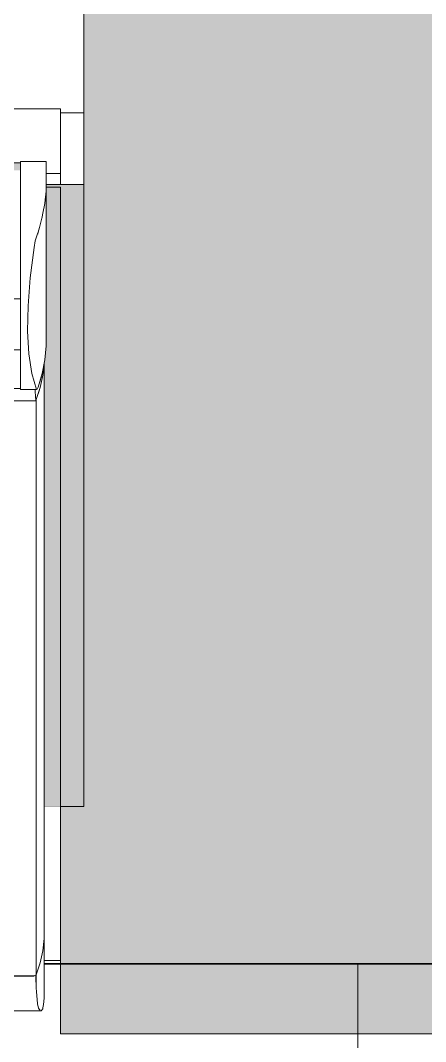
# Model space of a CAD drawing. Header units: metres. Extents: x -3 to 171, y -23 to 41.
# Drawn here: x 15.455 to 15.857, y -15.078 to -14.062 of the extents above; entities that cross this region are included whole.
import ezdxf

# ---------------------------------------------------------------- set-up
doc = ezdxf.new("R2010")
doc.units = ezdxf.units.M
doc.header["$MEASUREMENT"] = 0
doc.set_wipeout_variables(frame=1)
for name, pattern in [('Achse', [0.004, 0.002, -0.001, 0, -0.001]), ('Baufluchtlinie', [0.013, 0.008, -0.005]), ('Wipeout_Contour', [1, 0, -1])]:
    doc.linetypes.add(name, pattern=pattern)
for name, color, linetype in [('6._Dach PP STG1_1_000 Achsraster', 7, 'Continuous'), ('6._Dach PP STG1_1_210 Decke', 7, 'Continuous'), ('6._Dach PP STG1_1_325 Dachfenster', 7, 'Continuous'), ('6._Dach PP STG1_1_330 Dachaufbau', 7, 'Continuous'), ('6._Dach PP STG1_1_Neubau_840 Baulinien', 7, 'Continuous')]:
    doc.layers.add(name, color=color, linetype=linetype)

msp = doc.modelspace()

# ---------------------------------------------------------------- hatches: boundary and pattern name
at = {"layer": '6._Dach PP STG1_1_330 Dachaufbau', "linetype": 'Continuous', "lineweight": 0, "true_color": 0x000000}
msp.add_hatch(color=18, dxfattribs=at).paths.add_polyline_path([(18.95, -10.4946), (18.5078, -10.4946), (18.5078, -11.155), (18.4999, -11.155), (18.4999, -13.585), (12.55, -13.585), (12.55, -15.07), (13.745, -15.07), (13.745, -14.228), (15.495, -14.228), (15.495, -15.07), (16.21, -15.07), (16.21, -14.228), (17.96, -14.228), (17.96, -15.07), (18.9348, -15.07)])

# ---------------------------------------------------------------- linework, layer by layer
at = {"layer": '6._Dach PP STG1_1_000 Achsraster', "color": 5, "linetype": 'Achse', "lineweight": 0, "ltscale": 1000}
msp.add_line((-1.5, -15), (21, -15), dxfattribs=at)
at = {"layer": '6._Dach PP STG1_1_210 Decke', "color": 8, "linetype": 'Continuous', "lineweight": 13, "ltscale": 1000, "flags": 128}
msp.add_lwpolyline([(3.2, -15), (3.2, -17.05), (15.79, -17.05), (15.79, -15)], dxfattribs=at)
at = {"layer": '6._Dach PP STG1_1_325 Dachfenster', "color": 7, "linetype": 'Continuous', "lineweight": 13, "ltscale": 1000, "true_color": 0xf4f4f4, "flags": 128}
msp.add_lwpolyline([(15.5181, -14.8439), (15.4786, -14.8439)], dxfattribs=at)
at = {"layer": '6._Dach PP STG1_1_330 Dachaufbau', "color": 7, "linetype": 'Continuous', "lineweight": 18, "ltscale": 1000, "flags": 128}
for points in [[(15.495, -14.228), (13.745, -14.228)], [(15.495, -15.07), (15.495, -14.228)], [(16.21, -15.07), (15.495, -15.07)]]:
    msp.add_lwpolyline(points, dxfattribs=at)
at = {"layer": '6._Dach PP STG1_1_Neubau_840 Baulinien', "color": 1, "linetype": 'Baufluchtlinie', "lineweight": 25, "ltscale": 1000, "true_color": 0xfb0106, "flags": 128}
msp.add_lwpolyline([(-3.0225, -14.9829), (0, -15), (18.9876, -15.0005), (22.9775, -15.0038)], dxfattribs=at)

# ---------------------------------------------------------------- next in the draw order: wipeouts: each hides what was drawn before it
at = {"color": 254, "linetype": 'Wipeout_Contour', "lineweight": 0, "ltscale": 369.547565}
msp.add_wipeout([(13.7581, -14.1502), (13.7581, -14.2255), (13.7955, -14.2255), (13.7955, -14.2047), (13.7955, -14.2026), (13.8211, -14.2026), (13.8211, -14.2038), (14.6251, -14.2038), (14.6251, -14.2026), (14.6511, -14.2026), (14.6511, -14.2038), (15.4551, -14.2038), (15.4551, -14.2026), (15.4808, -14.2026), (15.4808, -14.2047), (15.4808, -14.2255), (15.495, -14.2255), (15.495, -14.1502)], dxfattribs=at).dxf.layer = '6._Dach PP STG1_1_325 Dachfenster'
at = {"color": 254, "linetype": 'Wipeout_Contour', "lineweight": 0, "ltscale": 84.472842}
msp.add_wipeout([(15.4551, -14.2882), (15.4551, -14.3183), (15.4648, -14.3183), (15.4686, -14.2882)], dxfattribs=at).dxf.layer = '6._Dach PP STG1_1_325 Dachfenster'
at = {"color": 254, "linetype": 'Wipeout_Contour', "lineweight": 0, "ltscale": 84.807264}
msp.add_wipeout([(15.4551, -14.4134), (15.4551, -14.4294), (15.471, -14.4294), (15.4665, -14.4134)], dxfattribs=at).dxf.layer = '6._Dach PP STG1_1_325 Dachfenster'
at = {"color": 254, "linetype": 'Wipeout_Contour', "lineweight": 0, "ltscale": 86.297905}
msp.add_wipeout([(15.4303, -15.0403), (15.4303, -15.0445), (15.4731, -15.0445), (15.4722, -15.0403)], dxfattribs=at).dxf.layer = '6._Dach PP STG1_1_325 Dachfenster'

# ---------------------------------------------------------------- next in the draw order: hatches: boundary and pattern name
at = {"layer": '6._Dach PP STG1_1_325 Dachfenster', "linetype": 'Continuous', "lineweight": 0, "true_color": 0x000000}
msp.add_hatch(color=18, dxfattribs=at).paths.add_polyline_path([(15.4786, -14.4048), (15.4786, -14.8439), (15.5181, -14.8439), (15.5181, -14.2255), (15.4808, -14.2255), (15.4808, -14.2844), (15.4808, -14.2864), (15.4808, -14.2968), (15.4807, -14.3699), (15.4807, -14.3859), (15.4794, -14.3998), (15.4788, -14.4029)])

# ---------------------------------------------------------------- next in the draw order: wipeouts: each hides what was drawn before it
at = {"color": 254, "linetype": 'Wipeout_Contour', "lineweight": 0, "ltscale": 122.694494}
msp.add_wipeout([(15.5181, -13.5322), (13.79, -13.5322), (13.79, -14.1502), (15.495, -14.1502), (15.495, -14.1544), (15.5181, -14.1544)], dxfattribs=at).dxf.layer = '6._Dach PP STG1_1_325 Dachfenster'
at = {"color": 254, "linetype": 'Wipeout_Contour', "lineweight": 0, "ltscale": 84.032143}
msp.add_wipeout([(15.4551, -14.2026), (15.4551, -14.21), (15.4808, -14.21), (15.4808, -14.2026)], dxfattribs=at).dxf.layer = '6._Dach PP STG1_1_325 Dachfenster'
at = {"color": 254, "linetype": 'Wipeout_Contour', "lineweight": 0, "ltscale": 84.291156}
msp.add_wipeout([(15.4551, -14.2816), (15.4551, -14.2882), (15.4686, -14.2882), (15.4699, -14.2816)], dxfattribs=at).dxf.layer = '6._Dach PP STG1_1_325 Dachfenster'
at = {"color": 254, "linetype": 'Wipeout_Contour', "lineweight": 0, "ltscale": 84.731947}
msp.add_wipeout([(15.4551, -14.394), (15.4551, -14.4134), (15.4665, -14.4134), (15.4636, -14.394)], dxfattribs=at).dxf.layer = '6._Dach PP STG1_1_325 Dachfenster'
at = {"color": 254, "linetype": 'Wipeout_Contour', "lineweight": 0, "ltscale": 86.277786}
msp.add_wipeout([(15.4303, -15.0278), (15.4303, -15.0403), (15.4722, -15.0403), (15.471, -15.0278)], dxfattribs=at).dxf.layer = '6._Dach PP STG1_1_325 Dachfenster'
at = {"color": 254, "linetype": 'Wipeout_Contour', "lineweight": 0, "ltscale": 64.169413}
msp.add_wipeout([(15.4303, -15.0468), (15.4758, -15.0472), (15.4748, -15.0469)], dxfattribs=at).dxf.layer = '6._Dach PP STG1_1_325 Dachfenster'

# ---------------------------------------------------------------- next in the draw order: linework, layer by layer
at = {"layer": '6._Dach PP STG1_1_325 Dachfenster', "color": 7, "linetype": 'Continuous', "lineweight": 13, "ltscale": 1000, "flags": 128}
for points in [[(14.6511, -14.2038), (15.4551, -14.2038)], [(15.4808, -14.2026), (15.4551, -14.2026)], [(15.4808, -14.2047), (15.4808, -14.2026)]]:
    msp.add_lwpolyline(points, dxfattribs=at)

# ---------------------------------------------------------------- next in the draw order: wipeouts: each hides what was drawn before it
at = {"color": 254, "linetype": 'Wipeout_Contour', "lineweight": 0, "ltscale": 84.103086}
msp.add_wipeout([(15.5181, -14.1544), (15.495, -14.1544), (15.495, -14.2255), (15.5181, -14.2255)], dxfattribs=at).dxf.layer = '6._Dach PP STG1_1_325 Dachfenster'
at = {"color": 254, "linetype": 'Wipeout_Contour', "lineweight": 0, "ltscale": 105.141895}
msp.add_wipeout([(15.4551, -14.2682), (15.4551, -14.2747), (15.472, -14.2747), (15.4727, -14.2728), (15.4739, -14.2682)], dxfattribs=at).dxf.layer = '6._Dach PP STG1_1_325 Dachfenster'
at = {"color": 254, "linetype": 'Wipeout_Contour', "lineweight": 0, "ltscale": 84.595398}
msp.add_wipeout([(15.4623, -14.3715), (15.4551, -14.3715), (15.4551, -14.394), (15.4636, -14.394)], dxfattribs=at).dxf.layer = '6._Dach PP STG1_1_325 Dachfenster'
at = {"color": 254, "linetype": 'Wipeout_Contour', "lineweight": 0, "ltscale": 86.315434}
msp.add_wipeout([(15.4303, -15.0445), (15.4303, -15.0468), (15.4746, -15.0468), (15.4731, -15.0445)], dxfattribs=at).dxf.layer = '6._Dach PP STG1_1_325 Dachfenster'

# ---------------------------------------------------------------- next in the draw order: linework, layer by layer
at = {"layer": '6._Dach PP STG1_1_325 Dachfenster', "color": 7, "linetype": 'Continuous', "lineweight": 13, "ltscale": 1000, "true_color": 0xf4f4f4, "flags": 128}
for points in [[(15.5181, -14.1544), (15.5181, -13.5322)], [(15.495, -14.1502), (13.7581, -14.1502)], [(15.495, -14.2255), (15.495, -14.1502)], [(15.495, -14.1544), (15.5181, -14.1544)], [(15.5181, -14.2255), (15.5181, -14.1544)], [(15.4808, -14.2255), (15.5181, -14.2255)], [(15.4808, -14.2255), (15.5181, -14.2255)], [(15.5181, -14.2255), (15.5181, -14.8439)]]:
    msp.add_lwpolyline(points, dxfattribs=at)
at = {"layer": '6._Dach PP STG1_1_325 Dachfenster', "color": 7, "linetype": 'Continuous', "lineweight": 13, "ltscale": 1000, "flags": 128}
msp.add_lwpolyline([(14.6511, -14.39), (15.4551, -14.39)], dxfattribs=at)

# ---------------------------------------------------------------- next in the draw order: wipeouts: each hides what was drawn before it
at = {"color": 254, "linetype": 'Wipeout_Contour', "lineweight": 0, "ltscale": 105.351442}
msp.add_wipeout([(15.4727, -14.2728), (15.4727, -14.4269), (15.4768, -14.4134), (15.4768, -14.2578), (15.4739, -14.2682)], dxfattribs=at).dxf.layer = '6._Dach PP STG1_1_325 Dachfenster'
at = {"color": 254, "linetype": 'Wipeout_Contour', "lineweight": 0, "ltscale": 84.458646}
msp.add_wipeout([(15.4551, -14.3462), (15.4551, -14.3715), (15.4623, -14.3715), (15.4628, -14.3462)], dxfattribs=at).dxf.layer = '6._Dach PP STG1_1_325 Dachfenster'

# ---------------------------------------------------------------- next in the draw order: wipeouts: each hides what was drawn before it
at = {"color": 254, "linetype": 'Wipeout_Contour', "lineweight": 0, "ltscale": 105.313823}
msp.add_wipeout([(15.4768, -14.2578), (15.4768, -14.4134), (15.4794, -14.3998), (15.4794, -14.2444), (15.4775, -14.254)], dxfattribs=at).dxf.layer = '6._Dach PP STG1_1_325 Dachfenster'
at = {"color": 254, "linetype": 'Wipeout_Contour', "lineweight": 0, "ltscale": 84.501534}
msp.add_wipeout([(15.4551, -14.3183), (15.4551, -14.3462), (15.4628, -14.3462), (15.4648, -14.3183)], dxfattribs=at).dxf.layer = '6._Dach PP STG1_1_325 Dachfenster'

# ---------------------------------------------------------------- next in the draw order: wipeouts: each hides what was drawn before it
at = {"color": 254, "linetype": 'Wipeout_Contour', "lineweight": 0, "ltscale": 105.261868}
msp.add_wipeout([(15.4794, -14.2444), (15.4794, -14.3998), (15.4807, -14.3859), (15.4807, -14.2322), (15.4798, -14.2409)], dxfattribs=at).dxf.layer = '6._Dach PP STG1_1_325 Dachfenster'
at = {"color": 254, "linetype": 'Wipeout_Contour', "lineweight": 0, "ltscale": 252.840707}
msp.add_wipeout([(15.4623, -14.3715), (15.4636, -14.394), (15.4665, -14.4134), (15.471, -14.4294), (15.4716, -14.4291), (15.4727, -14.4269), (15.4727, -14.2728), (15.472, -14.2747), (15.4699, -14.2816), (15.4686, -14.2882), (15.4648, -14.3183), (15.4628, -14.3462)], dxfattribs=at).dxf.layer = '6._Dach PP STG1_1_325 Dachfenster'
at = {"color": 254, "linetype": 'Wipeout_Contour', "lineweight": 0, "ltscale": 83.249}
msp.add_wipeout([(15.4551, -14.3401), (14.6511, -14.3401), (14.6511, -14.3665), (15.4551, -14.3665)], dxfattribs=at).dxf.layer = '6._Dach PP STG1_1_325 Dachfenster'

# ---------------------------------------------------------------- next in the draw order: linework, layer by layer
at = {"layer": '6._Dach PP STG1_1_325 Dachfenster', "color": 7, "linetype": 'Continuous', "lineweight": 13, "ltscale": 1000, "flags": 128}
for points in [[(15.4807, -14.3699), (15.4808, -14.2962)], [(14.6511, -14.3391), (15.4551, -14.3391)], [(15.4807, -14.3846), (15.4807, -14.3699)]]:
    msp.add_lwpolyline(points, dxfattribs=at)

# ---------------------------------------------------------------- next in the draw order: wipeouts: each hides what was drawn before it
at = {"color": 254, "linetype": 'Wipeout_Contour', "lineweight": 0, "ltscale": 84.079827}
msp.add_wipeout([(15.4551, -14.2187), (15.4551, -14.2291), (15.4807, -14.2291), (15.4808, -14.2187)], dxfattribs=at).dxf.layer = '6._Dach PP STG1_1_325 Dachfenster'
at = {"color": 254, "linetype": 'Wipeout_Contour', "lineweight": 0, "ltscale": 104.830482}
msp.add_wipeout([(15.4551, -14.254), (15.4551, -14.2682), (15.4739, -14.2682), (15.4768, -14.2578), (15.4775, -14.254)], dxfattribs=at).dxf.layer = '6._Dach PP STG1_1_325 Dachfenster'
at = {"color": 254, "linetype": 'Wipeout_Contour', "lineweight": 0, "ltscale": 84.300044}
msp.add_wipeout([(15.4551, -14.2747), (15.4551, -14.2816), (15.4699, -14.2816), (15.472, -14.2747)], dxfattribs=at).dxf.layer = '6._Dach PP STG1_1_325 Dachfenster'
at = {"color": 254, "linetype": 'Wipeout_Contour', "lineweight": 0, "ltscale": 63.847649}
msp.add_wipeout([(15.4775, -14.4098), (15.4775, -14.4152), (15.4788, -14.403)], dxfattribs=at).dxf.layer = '6._Dach PP STG1_1_325 Dachfenster'

# ---------------------------------------------------------------- next in the draw order: wipeouts: each hides what was drawn before it
at = {"color": 254, "linetype": 'Wipeout_Contour', "lineweight": 0, "ltscale": 84.053965}
msp.add_wipeout([(15.4551, -14.21), (15.4551, -14.2187), (15.4808, -14.2187), (15.4808, -14.21)], dxfattribs=at).dxf.layer = '6._Dach PP STG1_1_325 Dachfenster'
at = {"color": 254, "linetype": 'Wipeout_Contour', "lineweight": 0, "ltscale": 104.640866}
msp.add_wipeout([(15.4551, -14.2291), (15.4551, -14.2409), (15.4798, -14.2409), (15.4807, -14.2322), (15.4807, -14.2291)], dxfattribs=at).dxf.layer = '6._Dach PP STG1_1_325 Dachfenster'
at = {"color": 254, "linetype": 'Wipeout_Contour', "lineweight": 0, "ltscale": 83.024562}
msp.add_wipeout([(14.6511, -14.269), (14.6511, -14.2751), (15.4551, -14.2751), (15.4551, -14.269)], dxfattribs=at).dxf.layer = '6._Dach PP STG1_1_325 Dachfenster'
at = {"color": 254, "linetype": 'Wipeout_Contour', "lineweight": 0, "ltscale": 148.45857}
msp.add_wipeout([(15.4708, -14.4294), (15.4708, -14.4393), (15.4748, -14.4274), (15.4748, -14.42), (15.4727, -14.4269), (15.4716, -14.4291), (15.471, -14.4294)], dxfattribs=at).dxf.layer = '6._Dach PP STG1_1_325 Dachfenster'

# ---------------------------------------------------------------- next in the draw order: linework, layer by layer
at = {"layer": '6._Dach PP STG1_1_325 Dachfenster', "color": 7, "linetype": 'Continuous', "lineweight": 13, "ltscale": 1000, "flags": 128}
msp.add_lwpolyline([(15.495, -14.2144), (15.4808, -14.2144)], dxfattribs=at)

# ---------------------------------------------------------------- next in the draw order: wipeouts: each hides what was drawn before it
at = {"color": 254, "linetype": 'Wipeout_Contour', "lineweight": 0, "ltscale": 82.869651}
msp.add_wipeout([(14.6511, -14.22), (15.4551, -14.22), (15.4551, -14.2113), (14.6511, -14.2113)], dxfattribs=at).dxf.layer = '6._Dach PP STG1_1_325 Dachfenster'
at = {"color": 254, "linetype": 'Wipeout_Contour', "lineweight": 0, "ltscale": 104.730213}
msp.add_wipeout([(15.4551, -14.2409), (15.4551, -14.254), (15.4775, -14.254), (15.4794, -14.2444), (15.4798, -14.2409)], dxfattribs=at).dxf.layer = '6._Dach PP STG1_1_325 Dachfenster'
at = {"color": 254, "linetype": 'Wipeout_Contour', "lineweight": 0, "ltscale": 83.041788}
msp.add_wipeout([(14.6511, -14.2751), (14.6511, -14.2815), (15.4551, -14.2815), (15.4551, -14.2751)], dxfattribs=at).dxf.layer = '6._Dach PP STG1_1_325 Dachfenster'
at = {"color": 254, "linetype": 'Wipeout_Contour', "lineweight": 0, "ltscale": 105.310071}
msp.add_wipeout([(15.4748, -14.4274), (15.4775, -14.4152), (15.4775, -14.4098), (15.4768, -14.4134), (15.4748, -14.42)], dxfattribs=at).dxf.layer = '6._Dach PP STG1_1_325 Dachfenster'

# ---------------------------------------------------------------- next in the draw order: linework, layer by layer
at = {"layer": '6._Dach PP STG1_1_325 Dachfenster', "color": 7, "linetype": 'Continuous', "lineweight": 13, "ltscale": 1000, "flags": 128}
msp.add_lwpolyline([(15.4808, -14.2962), (15.4808, -14.2047)], dxfattribs=at)

# ---------------------------------------------------------------- next in the draw order: wipeouts: each hides what was drawn before it
at = {"color": 254, "linetype": 'Wipeout_Contour', "lineweight": 0, "ltscale": 82.895706}
msp.add_wipeout([(15.4551, -14.22), (14.6511, -14.22), (14.6511, -14.2303), (15.4551, -14.2303)], dxfattribs=at).dxf.layer = '6._Dach PP STG1_1_325 Dachfenster'
at = {"color": 254, "linetype": 'Wipeout_Contour', "lineweight": 0, "ltscale": 82.959882}
msp.add_wipeout([(15.4551, -14.242), (14.6511, -14.242), (14.6511, -14.2549), (15.4551, -14.2549)], dxfattribs=at).dxf.layer = '6._Dach PP STG1_1_325 Dachfenster'
at = {"color": 254, "linetype": 'Wipeout_Contour', "lineweight": 0, "ltscale": 83.059001}
msp.add_wipeout([(14.6511, -14.2876), (15.4551, -14.2876), (15.4551, -14.2815), (14.6511, -14.2815)], dxfattribs=at).dxf.layer = '6._Dach PP STG1_1_325 Dachfenster'
at = {"color": 254, "linetype": 'Wipeout_Contour', "lineweight": 0, "ltscale": 106.495476}
msp.add_wipeout([(15.4773, -14.9874), (15.4786, -14.9751), (15.4786, -14.4048), (15.4775, -14.4152), (15.4773, -14.4161)], dxfattribs=at).dxf.layer = '6._Dach PP STG1_1_325 Dachfenster'
at = {"color": 254, "linetype": 'Wipeout_Contour', "lineweight": 0, "ltscale": 84.611216}
msp.add_wipeout([(15.4303, -14.4314), (15.4303, -14.4406), (15.4703, -14.4406), (15.4699, -14.4314)], dxfattribs=at).dxf.layer = '6._Dach PP STG1_1_325 Dachfenster'

# ---------------------------------------------------------------- next in the draw order: wipeouts: each hides what was drawn before it
at = {"color": 254, "linetype": 'Wipeout_Contour', "lineweight": 0, "ltscale": 126.43516}
msp.add_wipeout([(15.4303, -14.4285), (15.4303, -14.4314), (15.4699, -14.4314), (15.4699, -14.4294), (15.4551, -14.4294), (15.4551, -14.4285)], dxfattribs=at).dxf.layer = '6._Dach PP STG1_1_325 Dachfenster'

# ---------------------------------------------------------------- next in the draw order: wipeouts: each hides what was drawn before it
at = {"color": 254, "linetype": 'Wipeout_Contour', "lineweight": 0, "ltscale": 83.433252}
msp.add_wipeout([(15.4551, -14.4121), (14.6511, -14.4121), (14.6511, -14.4282), (15.4551, -14.4282)], dxfattribs=at).dxf.layer = '6._Dach PP STG1_1_325 Dachfenster'
at = {"color": 254, "linetype": 'Wipeout_Contour', "lineweight": 0, "ltscale": 105.596914}
msp.add_wipeout([(15.4699, -14.4314), (15.4703, -14.4406), (15.4708, -14.4393), (15.4708, -14.4294), (15.4699, -14.4294)], dxfattribs=at).dxf.layer = '6._Dach PP STG1_1_325 Dachfenster'

# ---------------------------------------------------------------- next in the draw order: linework, layer by layer
at = {"layer": '6._Dach PP STG1_1_325 Dachfenster', "color": 7, "linetype": 'Continuous', "lineweight": 13, "ltscale": 1000, "flags": 128}
for points in [[(15.4551, -14.2026), (15.4551, -14.21), (15.4551, -14.2187), (15.4551, -14.2291), (15.4551, -14.2409), (15.4551, -14.254), (15.4551, -14.2682), (15.4551, -14.2747), (15.4551, -14.2816), (15.4551, -14.2882), (15.4551, -14.3183), (15.4551, -14.3462), (15.4551, -14.3715), (15.4551, -14.394), (15.4551, -14.4134), (15.4551, -14.4294)], [(14.6511, -14.4282), (15.4551, -14.4282)], [(15.4303, -14.4285), (15.4551, -14.4285)]]:
    msp.add_lwpolyline(points, dxfattribs=at)

# ---------------------------------------------------------------- next in the draw order: wipeouts: each hides what was drawn before it
at = {"color": 254, "linetype": 'Wipeout_Contour', "lineweight": 0, "ltscale": 106.590199}
msp.add_wipeout([(15.4746, -14.428), (15.4746, -14.9996), (15.4773, -14.9874), (15.4773, -14.4161), (15.4748, -14.4274)], dxfattribs=at).dxf.layer = '6._Dach PP STG1_1_325 Dachfenster'
at = {"color": 254, "linetype": 'Wipeout_Contour', "lineweight": 0, "ltscale": 85.419607}
msp.add_wipeout([(15.432, -14.4406), (15.432, -15.0125), (15.4688, -15.0125), (15.4688, -14.4406)], dxfattribs=at).dxf.layer = '6._Dach PP STG1_1_325 Dachfenster'

# ---------------------------------------------------------------- next in the draw order: wipeouts: each hides what was drawn before it
at = {"color": 254, "linetype": 'Wipeout_Contour', "lineweight": 0, "ltscale": 106.031874}
msp.add_wipeout([(15.4688, -14.4406), (15.4688, -15.0125), (15.4706, -15.0115), (15.4706, -14.4398), (15.4704, -14.4405)], dxfattribs=at).dxf.layer = '6._Dach PP STG1_1_325 Dachfenster'

# ---------------------------------------------------------------- next in the draw order: wipeouts: each hides what was drawn before it
at = {"color": 254, "linetype": 'Wipeout_Contour', "lineweight": 0, "ltscale": 106.636845}
msp.add_wipeout([(15.4706, -14.4398), (15.4706, -15.0115), (15.4746, -14.9996), (15.4746, -14.428), (15.4708, -14.4393)], dxfattribs=at).dxf.layer = '6._Dach PP STG1_1_325 Dachfenster'

# ---------------------------------------------------------------- next in the draw order: linework, layer by layer
at = {"layer": '6._Dach PP STG1_1_325 Dachfenster', "color": 7, "linetype": 'Continuous', "lineweight": 13, "ltscale": 1000, "flags": 128}
for points in [[(15.4808, -14.2026), (15.4808, -14.21), (15.4808, -14.2187), (15.4807, -14.2291), (15.4807, -14.2322), (15.4798, -14.2409), (15.4794, -14.2444), (15.4775, -14.254), (15.4768, -14.2578), (15.4739, -14.2682), (15.4727, -14.2728), (15.472, -14.2747), (15.4699, -14.2816), (15.4686, -14.2882), (15.4648, -14.3183), (15.4628, -14.3462), (15.4623, -14.3715), (15.4636, -14.394), (15.4665, -14.4134), (15.471, -14.4294)], [(15.4716, -14.4291), (15.4727, -14.4269), (15.4768, -14.4134), (15.4794, -14.3998), (15.4807, -14.3859), (15.4807, -14.3846)], [(15.4704, -14.4405), (15.4708, -14.4393), (15.4748, -14.4274), (15.4775, -14.4152), (15.4788, -14.403)], [(15.471, -14.4294), (15.4551, -14.4294)], [(15.4699, -14.4294), (15.4699, -14.4314), (15.4703, -14.4406)], [(15.471, -14.4294), (15.4716, -14.4291)], [(15.4703, -14.4406), (15.4303, -14.4406)]]:
    msp.add_lwpolyline(points, dxfattribs=at)

# ---------------------------------------------------------------- next in the draw order: wipeouts: each hides what was drawn before it
at = {"color": 254, "linetype": 'Wipeout_Contour', "lineweight": 0, "ltscale": 108.182978}
msp.add_wipeout([(15.4786, -14.8439), (15.4786, -14.975), (15.4788, -14.997), (15.495, -14.997), (15.495, -14.8439)], dxfattribs=at).dxf.layer = '6._Dach PP STG1_1_325 Dachfenster'
at = {"color": 254, "linetype": 'Wipeout_Contour', "lineweight": 0, "ltscale": 107.642199}
msp.add_wipeout([(15.4703, -15.013), (15.4303, -15.013), (15.4303, -15.0278), (15.471, -15.0278), (15.4708, -15.0246)], dxfattribs=at).dxf.layer = '6._Dach PP STG1_1_325 Dachfenster'

# ---------------------------------------------------------------- next in the draw order: linework, layer by layer
at = {"layer": '6._Dach PP STG1_1_325 Dachfenster', "color": 7, "linetype": 'Continuous', "lineweight": 13, "ltscale": 1000, "flags": 128}
msp.add_lwpolyline([(15.495, -14.8439), (15.495, -14.997)], dxfattribs=at)

# ---------------------------------------------------------------- next in the draw order: wipeouts: each hides what was drawn before it
at = {"color": 254, "linetype": 'Wipeout_Contour', "lineweight": 0, "ltscale": 259.063398}
msp.add_wipeout([(15.432, -15.0125), (15.4303, -15.0112), (15.4303, -15.0126), (15.4704, -15.0126), (15.4708, -15.0115), (15.4748, -14.9996), (15.4775, -14.9874), (15.4788, -14.9751), (15.4773, -14.9874), (15.4746, -14.9996), (15.4706, -15.0115), (15.4688, -15.0125)], dxfattribs=at).dxf.layer = '6._Dach PP STG1_1_325 Dachfenster'

# ---------------------------------------------------------------- next in the draw order: wipeouts: each hides what was drawn before it
at = {"color": 254, "linetype": 'Wipeout_Contour', "lineweight": 0, "ltscale": 64.053062}
msp.add_wipeout([(15.4704, -15.0126), (15.4708, -15.0246), (15.4708, -15.0115)], dxfattribs=at).dxf.layer = '6._Dach PP STG1_1_325 Dachfenster'

# ---------------------------------------------------------------- next in the draw order: wipeouts: each hides what was drawn before it
at = {"color": 254, "linetype": 'Wipeout_Contour', "lineweight": 0, "ltscale": 65.345783}
msp.add_wipeout([(15.4303, -15.013), (15.4703, -15.013), (15.4303, -15.0126)], dxfattribs=at).dxf.layer = '6._Dach PP STG1_1_325 Dachfenster'

# ---------------------------------------------------------------- next in the draw order: wipeouts: each hides what was drawn before it
at = {"color": 254, "linetype": 'Wipeout_Contour', "lineweight": 0, "ltscale": 130.081456}
msp.add_wipeout([(15.4775, -14.9874), (15.4748, -14.9996), (15.4748, -15.0469), (15.4758, -15.0472), (15.4772, -15.0453), (15.4775, -15.0442)], dxfattribs=at).dxf.layer = '6._Dach PP STG1_1_325 Dachfenster'

# ---------------------------------------------------------------- next in the draw order: wipeouts: each hides what was drawn before it
at = {"color": 254, "linetype": 'Wipeout_Contour', "lineweight": 0, "ltscale": 151.946633}
msp.add_wipeout([(15.4708, -15.0115), (15.4708, -15.0246), (15.471, -15.0278), (15.4722, -15.0403), (15.4731, -15.0445), (15.4746, -15.0468), (15.4748, -14.9996)], dxfattribs=at).dxf.layer = '6._Dach PP STG1_1_325 Dachfenster'

# ---------------------------------------------------------------- next in the draw order: linework, layer by layer
at = {"layer": '6._Dach PP STG1_1_325 Dachfenster', "color": 7, "linetype": 'Continuous', "lineweight": 13, "ltscale": 1000, "flags": 128}
for points in [[(15.4706, -15.0115), (15.4706, -14.4398)], [(15.4688, -15.0125), (15.432, -15.0125)], [(15.4706, -15.0115), (15.4688, -15.0125)]]:
    msp.add_lwpolyline(points, dxfattribs=at)

# ---------------------------------------------------------------- next in the draw order: wipeouts: each hides what was drawn before it
at = {"color": 254, "linetype": 'Wipeout_Contour', "lineweight": 0, "ltscale": 108.253782}
msp.add_wipeout([(15.4788, -14.9751), (15.4775, -14.9874), (15.4775, -15.0442), (15.4781, -15.041), (15.4788, -15.0346)], dxfattribs=at).dxf.layer = '6._Dach PP STG1_1_325 Dachfenster'

# ---------------------------------------------------------------- next in the draw order: linework, layer by layer
at = {"layer": '6._Dach PP STG1_1_325 Dachfenster', "color": 7, "linetype": 'Continuous', "lineweight": 13, "ltscale": 1000, "flags": 128}
for points in [[(15.4786, -14.9751), (15.4786, -14.4048)], [(15.4788, -14.9751), (15.4775, -14.9874), (15.4748, -14.9996), (15.4708, -15.0115), (15.4704, -15.0126)], [(15.4786, -14.9751), (15.4773, -14.9874), (15.4746, -14.9996), (15.4706, -15.0115)], [(15.4788, -14.9751), (15.4788, -15.0346)], [(15.4788, -14.997), (15.495, -14.997)], [(15.4703, -15.013), (15.4708, -15.0246), (15.471, -15.0278), (15.4722, -15.0403), (15.4731, -15.0445), (15.4746, -15.0468), (15.4758, -15.0472), (15.4772, -15.0453), (15.4775, -15.0442), (15.4781, -15.041), (15.4788, -15.0346)], [(15.4758, -15.0472), (15.4303, -15.0472)]]:
    msp.add_lwpolyline(points, dxfattribs=at)

doc.saveas('drawing.dxf')
